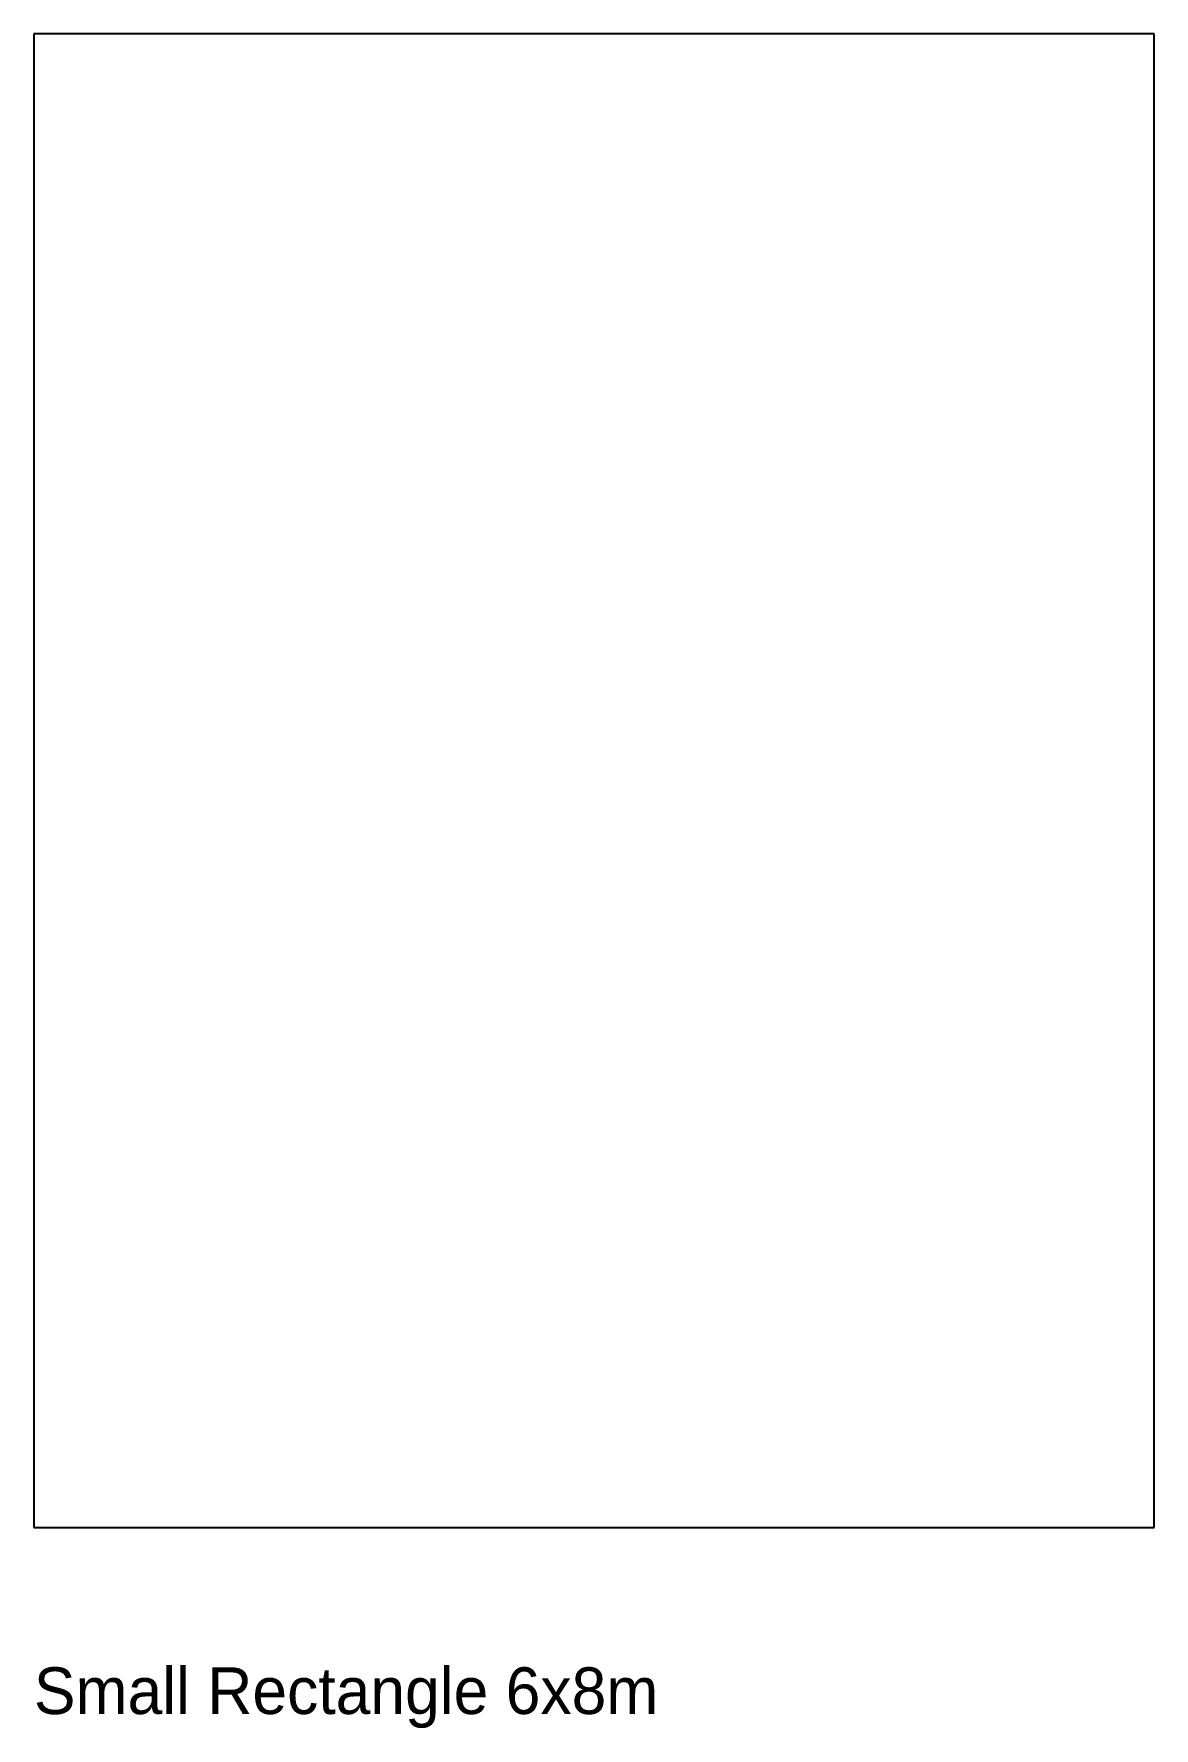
# Model space of a CAD drawing. Header units: metres. Extents: x 0 to 6000, y -1075 to 8000.
import ezdxf

# ---------------------------------------------------------------- set-up
doc = ezdxf.new("R2010")
doc.units = ezdxf.units.M
doc.layers.add('ANNOTATION', color=3, linetype='Continuous')
doc.layers.add('WALLS', color=7, linetype='Continuous')

msp = doc.modelspace()

# ---------------------------------------------------------------- linework, layer by layer
at = {"layer": 'WALLS'}
for p, q in [((6000, 8000), (0, 8000)), ((0, 8000), (0, 0)), ((6000, 0), (6000, 8000)), ((0, 0), (6000, 0))]:
    msp.add_line(p, q, dxfattribs=at)

# ---------------------------------------------------------------- texts
at = {"layer": 'ANNOTATION'}
msp.add_text('Small Rectangle 6x8m', height=250, dxfattribs=at).set_placement((0, -1000))

doc.saveas('drawing.dxf')
